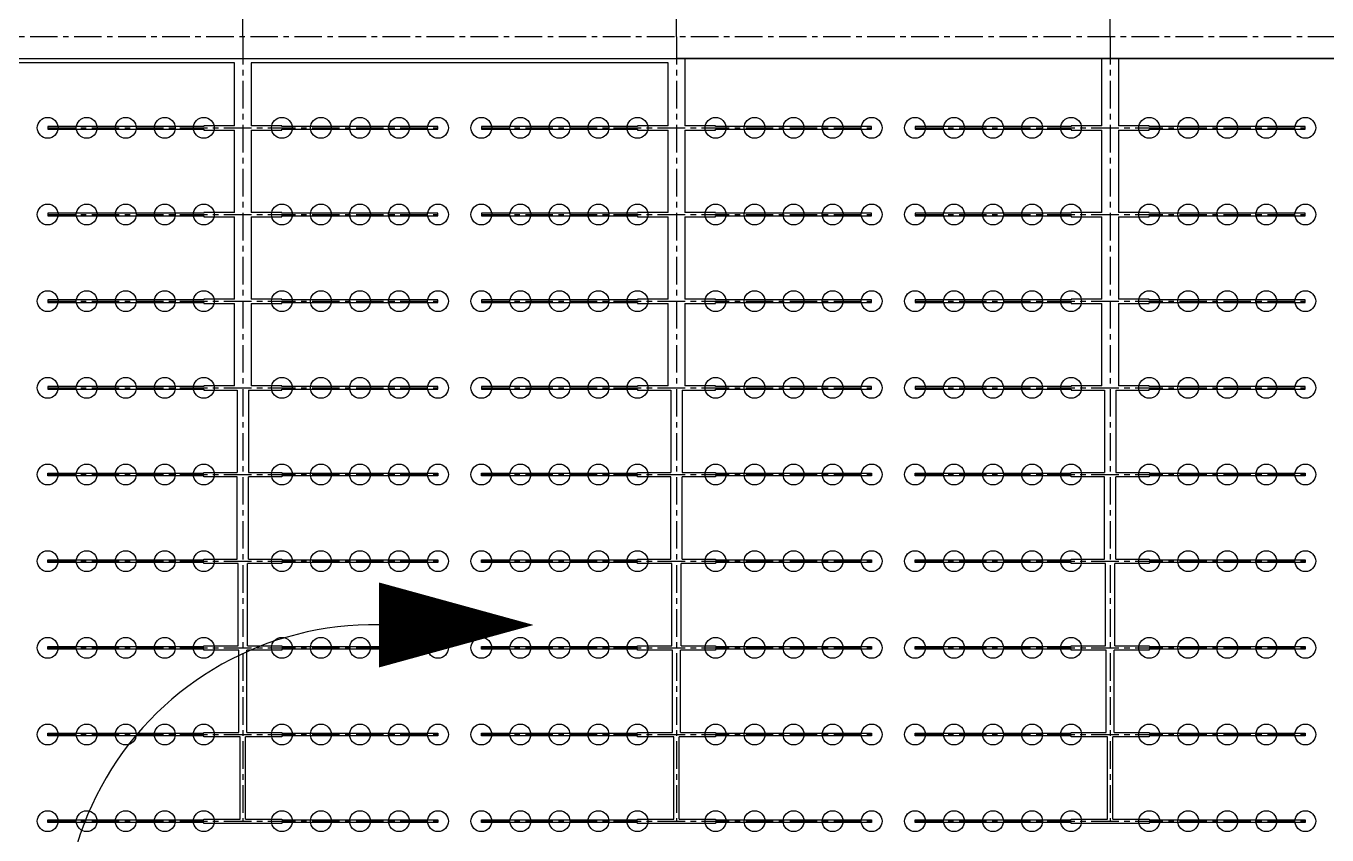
# Model space of a CAD drawing. Header units: millimetres. Extents: x -299291 to 688124, y -407813 to 623474.
# Drawn here: x 191459 to 206459, y 177568 to 186902 of the extents above; entities that cross this region are included whole.
import ezdxf

# ---------------------------------------------------------------- set-up
doc = ezdxf.new("R2010")
doc.units = ezdxf.units.MM
doc.linetypes.add('CENTER', pattern=[50.8, 31.75, -6.35, 6.35, -6.35])
doc.layers.add('轴线', color=6, linetype='CENTER')

msp = doc.modelspace()

# ---------------------------------------------------------------- linework, layer by layer
at = {"lineweight": -3, "ltscale": 100}
msp.add_line((186459.037, 186527.406), (266459.037, 186527.406), dxfattribs=at)
at = {"ltscale": 10}
for p, q in [((193864.037, 186477.406), (189054.037, 186477.406)), ((193864.037, 185752.406), (193864.037, 186477.406)), ((194054.037, 186477.406), (194054.037, 185752.406)), ((198864.037, 186477.406), (194054.037, 186477.406)), ((198864.037, 185752.406), (198864.037, 186477.406)), ((213864.037, 186527.406), (198959.037, 186527.406)), ((199054.037, 186527.406), (199054.037, 185752.406)), ((203864.037, 185752.406), (203864.037, 186527.406)), ((204054.037, 186527.406), (204054.037, 185752.406)), ((191709.037, 185743.406), (191709.037, 185711.406)), ((193509.037, 185743.406), (191709.037, 185743.406)), ((191709.037, 185711.406), (193509.037, 185711.406)), ((193864.037, 185752.406), (193509.037, 185752.406)), ((193509.037, 185752.406), (193509.037, 185743.406)), ((193509.037, 185711.406), (193509.037, 185702.406)), ((193509.037, 185702.406), (193864.037, 185702.406)), ((193864.037, 184752.406), (193864.037, 185702.406)), ((194409.037, 185752.406), (194054.037, 185752.406)), ((194054.037, 185702.406), (194409.037, 185702.406)), ((194054.037, 185702.406), (194054.037, 184752.406)), ((194409.037, 185743.406), (194409.037, 185752.406)), ((196209.037, 185743.406), (194409.037, 185743.406)), ((194409.037, 185702.406), (194409.037, 185711.406)), ((194409.037, 185711.406), (196209.037, 185711.406)), ((196209.037, 185711.406), (196209.037, 185743.406)), ((196709.037, 185743.406), (196709.037, 185711.406)), ((198509.037, 185743.406), (196709.037, 185743.406)), ((196709.037, 185711.406), (198509.037, 185711.406)), ((198864.037, 185752.406), (198509.037, 185752.406)), ((198509.037, 185752.406), (198509.037, 185743.406)), ((198509.037, 185711.406), (198509.037, 185702.406)), ((198509.037, 185702.406), (198864.037, 185702.406)), ((198864.037, 184752.406), (198864.037, 185702.406)), ((199409.037, 185752.406), (199054.037, 185752.406)), ((199054.037, 185702.406), (199409.037, 185702.406)), ((199054.037, 185702.406), (199054.037, 184752.406)), ((199409.037, 185743.406), (199409.037, 185752.406)), ((201209.037, 185743.406), (199409.037, 185743.406)), ((199409.037, 185702.406), (199409.037, 185711.406)), ((199409.037, 185711.406), (201209.037, 185711.406)), ((201209.037, 185711.406), (201209.037, 185743.406)), ((201709.037, 185743.406), (201709.037, 185711.406)), ((203509.037, 185743.406), (201709.037, 185743.406)), ((201709.037, 185711.406), (203509.037, 185711.406)), ((203864.037, 185752.406), (203509.037, 185752.406)), ((203509.037, 185752.406), (203509.037, 185743.406)), ((203509.037, 185711.406), (203509.037, 185702.406)), ((203509.037, 185702.406), (203864.037, 185702.406)), ((203864.037, 184752.406), (203864.037, 185702.406)), ((204409.037, 185752.406), (204054.037, 185752.406)), ((204054.037, 185702.406), (204409.037, 185702.406)), ((204054.037, 185702.406), (204054.037, 184752.406)), ((204409.037, 185743.406), (204409.037, 185752.406)), ((206209.037, 185743.406), (204409.037, 185743.406)), ((204409.037, 185702.406), (204409.037, 185711.406)), ((204409.037, 185711.406), (206209.037, 185711.406)), ((206209.037, 185711.406), (206209.037, 185743.406)), ((191709.037, 184743.406), (191709.037, 184711.406)), ((193509.037, 184743.406), (191709.037, 184743.406)), ((191709.037, 184711.406), (193509.037, 184711.406)), ((193864.037, 184752.406), (193509.037, 184752.406)), ((193509.037, 184752.406), (193509.037, 184743.406)), ((193509.037, 184711.406), (193509.037, 184702.406)), ((193509.037, 184702.406), (193864.037, 184702.406)), ((193864.037, 183752.406), (193864.037, 184702.406)), ((194409.037, 184752.406), (194054.037, 184752.406)), ((194054.037, 184702.406), (194409.037, 184702.406)), ((194054.037, 184702.406), (194054.037, 183752.406)), ((194409.037, 184743.406), (194409.037, 184752.406)), ((196209.037, 184743.406), (194409.037, 184743.406)), ((194409.037, 184702.406), (194409.037, 184711.406)), ((194409.037, 184711.406), (196209.037, 184711.406)), ((196209.037, 184711.406), (196209.037, 184743.406)), ((196709.037, 184743.406), (196709.037, 184711.406)), ((198509.037, 184743.406), (196709.037, 184743.406)), ((196709.037, 184711.406), (198509.037, 184711.406)), ((198864.037, 184752.406), (198509.037, 184752.406)), ((198509.037, 184752.406), (198509.037, 184743.406)), ((198509.037, 184711.406), (198509.037, 184702.406)), ((198509.037, 184702.406), (198864.037, 184702.406)), ((198864.037, 183752.406), (198864.037, 184702.406)), ((199409.037, 184752.406), (199054.037, 184752.406)), ((199054.037, 184702.406), (199409.037, 184702.406)), ((199054.037, 184702.406), (199054.037, 183752.406)), ((199409.037, 184743.406), (199409.037, 184752.406)), ((201209.037, 184743.406), (199409.037, 184743.406)), ((199409.037, 184702.406), (199409.037, 184711.406)), ((199409.037, 184711.406), (201209.037, 184711.406)), ((201209.037, 184711.406), (201209.037, 184743.406)), ((201709.037, 184743.406), (201709.037, 184711.406)), ((203509.037, 184743.406), (201709.037, 184743.406)), ((201709.037, 184711.406), (203509.037, 184711.406)), ((203864.037, 184752.406), (203509.037, 184752.406)), ((203509.037, 184752.406), (203509.037, 184743.406)), ((203509.037, 184711.406), (203509.037, 184702.406)), ((203509.037, 184702.406), (203864.037, 184702.406)), ((203864.037, 183752.406), (203864.037, 184702.406)), ((204409.037, 184752.406), (204054.037, 184752.406)), ((204054.037, 184702.406), (204409.037, 184702.406)), ((204054.037, 184702.406), (204054.037, 183752.406)), ((204409.037, 184743.406), (204409.037, 184752.406)), ((206209.037, 184743.406), (204409.037, 184743.406)), ((204409.037, 184702.406), (204409.037, 184711.406)), ((204409.037, 184711.406), (206209.037, 184711.406)), ((206209.037, 184711.406), (206209.037, 184743.406)), ((193864.037, 183752.406), (193509.037, 183752.406)), ((193509.037, 183752.406), (193509.037, 183743.406)), ((194409.037, 183752.406), (194054.037, 183752.406)), ((194409.037, 183743.406), (194409.037, 183752.406)), ((198864.037, 183752.406), (198509.037, 183752.406)), ((198509.037, 183752.406), (198509.037, 183743.406)), ((199409.037, 183752.406), (199054.037, 183752.406)), ((199409.037, 183743.406), (199409.037, 183752.406)), ((203864.037, 183752.406), (203509.037, 183752.406)), ((203509.037, 183752.406), (203509.037, 183743.406)), ((204409.037, 183752.406), (204054.037, 183752.406)), ((204409.037, 183743.406), (204409.037, 183752.406)), ((191709.037, 183743.406), (191709.037, 183711.406)), ((193509.037, 183743.406), (191709.037, 183743.406)), ((191709.037, 183711.406), (193509.037, 183711.406)), ((193509.037, 183711.406), (193509.037, 183702.406)), ((193509.037, 183702.406), (193864.037, 183702.406)), ((193864.037, 182752.406), (193864.037, 183702.406)), ((194054.037, 183702.406), (194409.037, 183702.406)), ((194054.037, 183702.406), (194054.037, 182752.406)), ((196209.037, 183743.406), (194409.037, 183743.406)), ((194409.037, 183702.406), (194409.037, 183711.406)), ((194409.037, 183711.406), (196209.037, 183711.406)), ((196209.037, 183711.406), (196209.037, 183743.406)), ((196709.037, 183743.406), (196709.037, 183711.406)), ((198509.037, 183743.406), (196709.037, 183743.406)), ((196709.037, 183711.406), (198509.037, 183711.406)), ((198509.037, 183711.406), (198509.037, 183702.406)), ((198509.037, 183702.406), (198864.037, 183702.406)), ((198864.037, 182752.406), (198864.037, 183702.406)), ((199054.037, 183702.406), (199409.037, 183702.406)), ((199054.037, 183702.406), (199054.037, 182752.406)), ((201209.037, 183743.406), (199409.037, 183743.406)), ((199409.037, 183702.406), (199409.037, 183711.406)), ((199409.037, 183711.406), (201209.037, 183711.406)), ((201209.037, 183711.406), (201209.037, 183743.406)), ((201709.037, 183743.406), (201709.037, 183711.406)), ((203509.037, 183743.406), (201709.037, 183743.406)), ((201709.037, 183711.406), (203509.037, 183711.406)), ((203509.037, 183711.406), (203509.037, 183702.406)), ((203509.037, 183702.406), (203864.037, 183702.406)), ((203864.037, 182752.406), (203864.037, 183702.406)), ((204054.037, 183702.406), (204409.037, 183702.406)), ((204054.037, 183702.406), (204054.037, 182752.406)), ((206209.037, 183743.406), (204409.037, 183743.406)), ((204409.037, 183702.406), (204409.037, 183711.406)), ((204409.037, 183711.406), (206209.037, 183711.406)), ((206209.037, 183711.406), (206209.037, 183743.406)), ((191709.037, 182743.406), (191709.037, 182711.406)), ((193509.037, 182743.406), (191709.037, 182743.406)), ((191709.037, 182711.406), (193509.037, 182711.406)), ((193864.037, 182752.406), (193509.037, 182752.406)), ((193509.037, 182752.406), (193509.037, 182743.406)), ((193509.037, 182711.406), (193509.037, 182702.406)), ((193509.037, 182702.406), (193894.037, 182702.406)), ((193894.037, 182702.406), (193894.037, 181752.406)), ((194024.037, 182702.406), (194409.037, 182702.406)), ((194024.037, 182702.406), (194024.037, 181752.406)), ((194409.037, 182752.406), (194054.037, 182752.406)), ((194409.037, 182743.406), (194409.037, 182752.406)), ((196209.037, 182743.406), (194409.037, 182743.406)), ((194409.037, 182702.406), (194409.037, 182711.406)), ((194409.037, 182711.406), (196209.037, 182711.406)), ((196209.037, 182711.406), (196209.037, 182743.406)), ((196709.037, 182743.406), (196709.037, 182711.406)), ((198509.037, 182743.406), (196709.037, 182743.406)), ((196709.037, 182711.406), (198509.037, 182711.406)), ((198864.037, 182752.406), (198509.037, 182752.406)), ((198509.037, 182752.406), (198509.037, 182743.406)), ((198509.037, 182711.406), (198509.037, 182702.406)), ((198509.037, 182702.406), (198894.037, 182702.406)), ((198894.037, 182702.406), (198894.037, 181752.406)), ((199024.037, 182702.406), (199409.037, 182702.406)), ((199024.037, 182702.406), (199024.037, 181752.406)), ((199409.037, 182752.406), (199054.037, 182752.406)), ((199409.037, 182743.406), (199409.037, 182752.406)), ((201209.037, 182743.406), (199409.037, 182743.406)), ((199409.037, 182702.406), (199409.037, 182711.406)), ((199409.037, 182711.406), (201209.037, 182711.406)), ((201209.037, 182711.406), (201209.037, 182743.406)), ((201709.037, 182743.406), (201709.037, 182711.406)), ((203509.037, 182743.406), (201709.037, 182743.406)), ((201709.037, 182711.406), (203509.037, 182711.406)), ((203864.037, 182752.406), (203509.037, 182752.406)), ((203509.037, 182752.406), (203509.037, 182743.406)), ((203509.037, 182711.406), (203509.037, 182702.406)), ((203509.037, 182702.406), (203894.037, 182702.406)), ((203894.037, 182702.406), (203894.037, 181752.406)), ((204024.037, 182702.406), (204409.037, 182702.406)), ((204024.037, 182702.406), (204024.037, 181752.406)), ((204409.037, 182752.406), (204054.037, 182752.406)), ((204409.037, 182743.406), (204409.037, 182752.406)), ((206209.037, 182743.406), (204409.037, 182743.406)), ((204409.037, 182702.406), (204409.037, 182711.406)), ((204409.037, 182711.406), (206209.037, 182711.406)), ((206209.037, 182711.406), (206209.037, 182743.406)), ((191709.037, 181711.406), (191709.037, 181743.406)), ((191709.037, 181743.406), (193509.037, 181743.406)), ((193509.037, 181711.406), (191709.037, 181711.406)), ((193509.037, 181743.406), (193509.037, 181752.406)), ((193509.037, 181752.406), (193894.037, 181752.406)), ((193509.037, 181702.406), (193509.037, 181711.406)), ((193894.037, 181702.406), (193509.037, 181702.406)), ((193894.037, 180752.406), (193894.037, 181702.406)), ((194024.037, 181752.406), (194409.037, 181752.406)), ((194409.037, 181702.406), (194024.037, 181702.406)), ((194024.037, 180752.406), (194024.037, 181702.406)), ((194409.037, 181752.406), (194409.037, 181743.406)), ((194409.037, 181743.406), (196209.037, 181743.406)), ((196209.037, 181711.406), (194409.037, 181711.406)), ((194409.037, 181711.406), (194409.037, 181702.406)), ((196209.037, 181743.406), (196209.037, 181711.406)), ((196709.037, 181711.406), (196709.037, 181743.406)), ((196709.037, 181743.406), (198509.037, 181743.406)), ((198509.037, 181711.406), (196709.037, 181711.406)), ((198509.037, 181743.406), (198509.037, 181752.406)), ((198509.037, 181752.406), (198894.037, 181752.406)), ((198509.037, 181702.406), (198509.037, 181711.406)), ((198894.037, 181702.406), (198509.037, 181702.406)), ((198894.037, 180752.406), (198894.037, 181702.406)), ((199024.037, 181752.406), (199409.037, 181752.406)), ((199409.037, 181702.406), (199024.037, 181702.406)), ((199024.037, 180752.406), (199024.037, 181702.406)), ((199409.037, 181752.406), (199409.037, 181743.406)), ((199409.037, 181743.406), (201209.037, 181743.406)), ((201209.037, 181711.406), (199409.037, 181711.406)), ((199409.037, 181711.406), (199409.037, 181702.406)), ((201209.037, 181743.406), (201209.037, 181711.406)), ((201709.037, 181711.406), (201709.037, 181743.406)), ((201709.037, 181743.406), (203509.037, 181743.406)), ((203509.037, 181711.406), (201709.037, 181711.406)), ((203509.037, 181743.406), (203509.037, 181752.406)), ((203509.037, 181752.406), (203894.037, 181752.406)), ((203509.037, 181702.406), (203509.037, 181711.406)), ((203894.037, 181702.406), (203509.037, 181702.406)), ((203894.037, 180752.406), (203894.037, 181702.406)), ((204024.037, 181752.406), (204409.037, 181752.406)), ((204409.037, 181702.406), (204024.037, 181702.406)), ((204024.037, 180752.406), (204024.037, 181702.406)), ((204409.037, 181752.406), (204409.037, 181743.406)), ((204409.037, 181743.406), (206209.037, 181743.406)), ((206209.037, 181711.406), (204409.037, 181711.406)), ((204409.037, 181711.406), (204409.037, 181702.406)), ((206209.037, 181743.406), (206209.037, 181711.406)), ((193509.037, 180743.406), (193509.037, 180752.406)), ((193509.037, 180752.406), (193894.037, 180752.406)), ((194024.037, 180752.406), (194409.037, 180752.406)), ((194409.037, 180752.406), (194409.037, 180743.406)), ((198509.037, 180743.406), (198509.037, 180752.406)), ((198509.037, 180752.406), (198894.037, 180752.406)), ((199024.037, 180752.406), (199409.037, 180752.406)), ((199409.037, 180752.406), (199409.037, 180743.406)), ((203509.037, 180743.406), (203509.037, 180752.406)), ((203509.037, 180752.406), (203894.037, 180752.406)), ((204024.037, 180752.406), (204409.037, 180752.406)), ((204409.037, 180752.406), (204409.037, 180743.406)), ((191709.037, 180711.406), (191709.037, 180743.406)), ((191709.037, 180743.406), (193509.037, 180743.406)), ((193509.037, 180711.406), (191709.037, 180711.406)), ((193509.037, 180702.406), (193509.037, 180711.406)), ((193904.037, 180702.406), (193509.037, 180702.406)), ((193904.037, 179752.406), (193904.037, 180702.406)), ((194409.037, 180702.406), (194014.037, 180702.406)), ((194014.037, 179752.406), (194014.037, 180702.406)), ((194409.037, 180743.406), (196209.037, 180743.406)), ((196209.037, 180711.406), (194409.037, 180711.406)), ((194409.037, 180711.406), (194409.037, 180702.406)), ((196209.037, 180743.406), (196209.037, 180711.406)), ((196709.037, 180711.406), (196709.037, 180743.406)), ((196709.037, 180743.406), (198509.037, 180743.406)), ((198509.037, 180711.406), (196709.037, 180711.406)), ((198509.037, 180702.406), (198509.037, 180711.406)), ((198904.037, 180702.406), (198509.037, 180702.406)), ((198904.037, 179752.406), (198904.037, 180702.406)), ((199409.037, 180702.406), (199014.037, 180702.406)), ((199014.037, 179752.406), (199014.037, 180702.406)), ((199409.037, 180743.406), (201209.037, 180743.406)), ((201209.037, 180711.406), (199409.037, 180711.406)), ((199409.037, 180711.406), (199409.037, 180702.406)), ((201209.037, 180743.406), (201209.037, 180711.406)), ((201709.037, 180711.406), (201709.037, 180743.406)), ((201709.037, 180743.406), (203509.037, 180743.406)), ((203509.037, 180711.406), (201709.037, 180711.406)), ((203509.037, 180702.406), (203509.037, 180711.406)), ((203904.037, 180702.406), (203509.037, 180702.406)), ((203904.037, 179752.406), (203904.037, 180702.406)), ((204409.037, 180702.406), (204014.037, 180702.406)), ((204014.037, 179752.406), (204014.037, 180702.406)), ((204409.037, 180743.406), (206209.037, 180743.406)), ((206209.037, 180711.406), (204409.037, 180711.406)), ((204409.037, 180711.406), (204409.037, 180702.406)), ((206209.037, 180743.406), (206209.037, 180711.406)), ((191709.037, 179711.406), (191709.037, 179743.406)), ((191709.037, 179743.406), (193509.037, 179743.406)), ((193509.037, 179711.406), (191709.037, 179711.406)), ((193509.037, 179743.406), (193509.037, 179752.406)), ((193509.037, 179752.406), (193904.037, 179752.406)), ((193509.037, 179702.406), (193509.037, 179711.406)), ((193914.037, 179702.406), (193509.037, 179702.406)), ((193914.037, 178752.406), (193914.037, 179702.406)), ((194409.037, 179702.406), (194004.037, 179702.406)), ((194004.037, 178752.406), (194004.037, 179702.406)), ((194014.037, 179752.406), (194409.037, 179752.406)), ((194409.037, 179752.406), (194409.037, 179743.406)), ((194409.037, 179743.406), (196209.037, 179743.406)), ((196209.037, 179711.406), (194409.037, 179711.406)), ((194409.037, 179711.406), (194409.037, 179702.406)), ((196209.037, 179743.406), (196209.037, 179711.406)), ((196709.037, 179711.406), (196709.037, 179743.406)), ((196709.037, 179743.406), (198509.037, 179743.406)), ((198509.037, 179711.406), (196709.037, 179711.406)), ((198509.037, 179743.406), (198509.037, 179752.406)), ((198509.037, 179752.406), (198904.037, 179752.406)), ((198509.037, 179702.406), (198509.037, 179711.406)), ((198914.037, 179702.406), (198509.037, 179702.406)), ((198914.037, 178752.406), (198914.037, 179702.406)), ((199409.037, 179702.406), (199004.037, 179702.406)), ((199004.037, 178752.406), (199004.037, 179702.406)), ((199014.037, 179752.406), (199409.037, 179752.406)), ((199409.037, 179752.406), (199409.037, 179743.406)), ((199409.037, 179743.406), (201209.037, 179743.406)), ((201209.037, 179711.406), (199409.037, 179711.406)), ((199409.037, 179711.406), (199409.037, 179702.406)), ((201209.037, 179743.406), (201209.037, 179711.406)), ((201709.037, 179711.406), (201709.037, 179743.406)), ((201709.037, 179743.406), (203509.037, 179743.406)), ((203509.037, 179711.406), (201709.037, 179711.406)), ((203509.037, 179743.406), (203509.037, 179752.406)), ((203509.037, 179752.406), (203904.037, 179752.406)), ((203509.037, 179702.406), (203509.037, 179711.406)), ((203914.037, 179702.406), (203509.037, 179702.406)), ((203914.037, 178752.406), (203914.037, 179702.406)), ((204409.037, 179702.406), (204004.037, 179702.406)), ((204004.037, 178752.406), (204004.037, 179702.406)), ((204014.037, 179752.406), (204409.037, 179752.406)), ((204409.037, 179752.406), (204409.037, 179743.406)), ((204409.037, 179743.406), (206209.037, 179743.406)), ((206209.037, 179711.406), (204409.037, 179711.406)), ((204409.037, 179711.406), (204409.037, 179702.406)), ((206209.037, 179743.406), (206209.037, 179711.406)), ((191709.037, 178711.406), (191709.037, 178743.406)), ((191709.037, 178743.406), (193509.037, 178743.406)), ((193509.037, 178711.406), (191709.037, 178711.406)), ((193509.037, 178743.406), (193509.037, 178752.406)), ((193509.037, 178752.406), (193914.037, 178752.406)), ((193509.037, 178702.406), (193509.037, 178711.406)), ((193929.037, 178702.406), (193509.037, 178702.406)), ((193929.037, 177752.406), (193929.037, 178702.406)), ((193989.037, 177752.406), (193989.037, 178702.406)), ((194409.037, 178702.406), (193989.037, 178702.406)), ((194004.037, 178752.406), (194409.037, 178752.406)), ((194409.037, 178752.406), (194409.037, 178743.406)), ((194409.037, 178743.406), (196209.037, 178743.406)), ((196209.037, 178711.406), (194409.037, 178711.406)), ((194409.037, 178711.406), (194409.037, 178702.406)), ((196209.037, 178743.406), (196209.037, 178711.406)), ((196709.037, 178711.406), (196709.037, 178743.406)), ((196709.037, 178743.406), (198509.037, 178743.406)), ((198509.037, 178711.406), (196709.037, 178711.406)), ((198509.037, 178743.406), (198509.037, 178752.406)), ((198509.037, 178752.406), (198914.037, 178752.406)), ((198509.037, 178702.406), (198509.037, 178711.406)), ((198929.037, 178702.406), (198509.037, 178702.406)), ((198929.037, 177752.406), (198929.037, 178702.406)), ((198989.037, 177752.406), (198989.037, 178702.406)), ((199409.037, 178702.406), (198989.037, 178702.406)), ((199004.037, 178752.406), (199409.037, 178752.406)), ((199409.037, 178752.406), (199409.037, 178743.406)), ((199409.037, 178743.406), (201209.037, 178743.406)), ((201209.037, 178711.406), (199409.037, 178711.406)), ((199409.037, 178711.406), (199409.037, 178702.406)), ((201209.037, 178743.406), (201209.037, 178711.406)), ((201709.037, 178711.406), (201709.037, 178743.406)), ((201709.037, 178743.406), (203509.037, 178743.406)), ((203509.037, 178711.406), (201709.037, 178711.406)), ((203509.037, 178743.406), (203509.037, 178752.406)), ((203509.037, 178752.406), (203914.037, 178752.406)), ((203509.037, 178702.406), (203509.037, 178711.406)), ((203929.037, 178702.406), (203509.037, 178702.406)), ((203929.037, 177752.406), (203929.037, 178702.406)), ((203989.037, 177752.406), (203989.037, 178702.406)), ((204409.037, 178702.406), (203989.037, 178702.406)), ((204004.037, 178752.406), (204409.037, 178752.406)), ((204409.037, 178752.406), (204409.037, 178743.406)), ((204409.037, 178743.406), (206209.037, 178743.406)), ((206209.037, 178711.406), (204409.037, 178711.406)), ((204409.037, 178711.406), (204409.037, 178702.406)), ((206209.037, 178743.406), (206209.037, 178711.406)), ((193509.037, 177743.406), (193509.037, 177752.406)), ((193509.037, 177752.406), (193929.037, 177752.406)), ((193989.037, 177752.406), (194409.037, 177752.406)), ((194409.037, 177752.406), (194409.037, 177743.406)), ((198509.037, 177743.406), (198509.037, 177752.406)), ((198509.037, 177752.406), (198929.037, 177752.406)), ((198989.037, 177752.406), (199409.037, 177752.406)), ((199409.037, 177752.406), (199409.037, 177743.406)), ((203509.037, 177743.406), (203509.037, 177752.406)), ((203509.037, 177752.406), (203929.037, 177752.406)), ((203989.037, 177752.406), (204409.037, 177752.406)), ((204409.037, 177752.406), (204409.037, 177743.406)), ((191709.037, 177711.406), (191709.037, 177743.406)), ((191709.037, 177743.406), (193509.037, 177743.406)), ((193509.037, 177711.406), (191709.037, 177711.406)), ((193509.037, 177702.406), (193509.037, 177711.406)), ((194409.037, 177702.406), (193509.037, 177702.406)), ((194409.037, 177743.406), (196209.037, 177743.406)), ((196209.037, 177711.406), (194409.037, 177711.406)), ((194409.037, 177711.406), (194409.037, 177702.406)), ((196209.037, 177743.406), (196209.037, 177711.406)), ((196709.037, 177711.406), (196709.037, 177743.406)), ((196709.037, 177743.406), (198509.037, 177743.406)), ((198509.037, 177711.406), (196709.037, 177711.406)), ((198509.037, 177702.406), (198509.037, 177711.406)), ((199409.037, 177702.406), (198509.037, 177702.406)), ((199409.037, 177743.406), (201209.037, 177743.406)), ((201209.037, 177711.406), (199409.037, 177711.406)), ((199409.037, 177711.406), (199409.037, 177702.406)), ((201209.037, 177743.406), (201209.037, 177711.406)), ((201709.037, 177711.406), (201709.037, 177743.406)), ((201709.037, 177743.406), (203509.037, 177743.406)), ((203509.037, 177711.406), (201709.037, 177711.406)), ((203509.037, 177702.406), (203509.037, 177711.406)), ((204409.037, 177702.406), (203509.037, 177702.406)), ((204409.037, 177743.406), (206209.037, 177743.406)), ((206209.037, 177711.406), (204409.037, 177711.406)), ((204409.037, 177711.406), (204409.037, 177702.406)), ((206209.037, 177743.406), (206209.037, 177711.406))]:
    msp.add_line(p, q, dxfattribs=at)
at = {"color": 7, "lineweight": -3}
msp.add_lwpolyline([(195528.81, 179991.243, 981.097, 0, 0), (197311.998, 179991.243, 0, 0, 0)], format="xyseb", dxfattribs=at)
at = {"ltscale": 10}
for centre in [(191709.037, 185727.406), (192159.037, 185727.406), (192609.037, 185727.406), (193059.037, 185727.406), (193509.037, 185727.406), (194409.037, 185727.406), (194859.037, 185727.406), (195309.037, 185727.406), (195759.037, 185727.406), (196209.037, 185727.406), (196709.037, 185727.406), (197159.037, 185727.406), (197609.037, 185727.406), (198059.037, 185727.406), (198509.037, 185727.406), (199409.037, 185727.406), (199859.037, 185727.406), (200309.037, 185727.406), (200759.037, 185727.406), (201209.037, 185727.406), (201709.037, 185727.406), (202159.037, 185727.406), (202609.037, 185727.406), (203059.037, 185727.406), (203509.037, 185727.406), (204409.037, 185727.406), (204859.037, 185727.406), (205309.037, 185727.406), (205759.037, 185727.406), (206209.037, 185727.406), (191709.037, 184727.406), (192159.037, 184727.406), (192609.037, 184727.406), (193059.037, 184727.406), (193509.037, 184727.406), (194409.037, 184727.406), (194859.037, 184727.406), (195309.037, 184727.406), (195759.037, 184727.406), (196209.037, 184727.406), (196709.037, 184727.406), (197159.037, 184727.406), (197609.037, 184727.406), (198059.037, 184727.406), (198509.037, 184727.406), (199409.037, 184727.406), (199859.037, 184727.406), (200309.037, 184727.406), (200759.037, 184727.406), (201209.037, 184727.406), (201709.037, 184727.406), (202159.037, 184727.406), (202609.037, 184727.406), (203059.037, 184727.406), (203509.037, 184727.406), (204409.037, 184727.406), (204859.037, 184727.406), (205309.037, 184727.406), (205759.037, 184727.406), (206209.037, 184727.406), (191709.037, 183727.406), (192159.037, 183727.406), (192609.037, 183727.406), (193059.037, 183727.406), (193509.037, 183727.406), (194409.037, 183727.406), (194859.037, 183727.406), (195309.037, 183727.406), (195759.037, 183727.406), (196209.037, 183727.406), (196709.037, 183727.406), (197159.037, 183727.406), (197609.037, 183727.406), (198059.037, 183727.406), (198509.037, 183727.406), (199409.037, 183727.406), (199859.037, 183727.406), (200309.037, 183727.406), (200759.037, 183727.406), (201209.037, 183727.406), (201709.037, 183727.406), (202159.037, 183727.406), (202609.037, 183727.406), (203059.037, 183727.406), (203509.037, 183727.406), (204409.037, 183727.406), (204859.037, 183727.406), (205309.037, 183727.406), (205759.037, 183727.406), (206209.037, 183727.406), (191709.037, 182727.406), (192159.037, 182727.406), (192609.037, 182727.406), (193059.037, 182727.406), (193509.037, 182727.406), (194409.037, 182727.406), (194859.037, 182727.406), (195309.037, 182727.406), (195759.037, 182727.406), (196209.037, 182727.406), (196709.037, 182727.406), (197159.037, 182727.406), (197609.037, 182727.406), (198059.037, 182727.406), (198509.037, 182727.406), (199409.037, 182727.406), (199859.037, 182727.406), (200309.037, 182727.406), (200759.037, 182727.406), (201209.037, 182727.406), (201709.037, 182727.406), (202159.037, 182727.406), (202609.037, 182727.406), (203059.037, 182727.406), (203509.037, 182727.406), (204409.037, 182727.406), (204859.037, 182727.406), (205309.037, 182727.406), (205759.037, 182727.406), (206209.037, 182727.406), (191709.037, 181727.406), (192159.037, 181727.406), (192609.037, 181727.406), (193059.037, 181727.406), (193509.037, 181727.406), (194409.037, 181727.406), (194859.037, 181727.406), (195309.037, 181727.406), (195759.037, 181727.406), (196209.037, 181727.406), (196709.037, 181727.406), (197159.037, 181727.406), (197609.037, 181727.406), (198059.037, 181727.406), (198509.037, 181727.406), (199409.037, 181727.406), (199859.037, 181727.406), (200309.037, 181727.406), (200759.037, 181727.406), (201209.037, 181727.406), (201709.037, 181727.406), (202159.037, 181727.406), (202609.037, 181727.406), (203059.037, 181727.406), (203509.037, 181727.406), (204409.037, 181727.406), (204859.037, 181727.406), (205309.037, 181727.406), (205759.037, 181727.406), (206209.037, 181727.406), (191709.037, 180727.406), (192159.037, 180727.406), (192609.037, 180727.406), (193059.037, 180727.406), (193509.037, 180727.406), (194409.037, 180727.406), (194859.037, 180727.406), (195309.037, 180727.406), (195759.037, 180727.406), (196209.037, 180727.406), (196709.037, 180727.406), (197159.037, 180727.406), (197609.037, 180727.406), (198059.037, 180727.406), (198509.037, 180727.406), (199409.037, 180727.406), (199859.037, 180727.406), (200309.037, 180727.406), (200759.037, 180727.406), (201209.037, 180727.406), (201709.037, 180727.406), (202159.037, 180727.406), (202609.037, 180727.406), (203059.037, 180727.406), (203509.037, 180727.406), (204409.037, 180727.406), (204859.037, 180727.406), (205309.037, 180727.406), (205759.037, 180727.406), (206209.037, 180727.406), (191709.037, 179727.406), (192159.037, 179727.406), (192609.037, 179727.406), (193059.037, 179727.406), (193509.037, 179727.406), (194409.037, 179727.406), (194859.037, 179727.406), (195309.037, 179727.406), (195759.037, 179727.406), (196209.037, 179727.406), (196709.037, 179727.406), (197159.037, 179727.406), (197609.037, 179727.406), (198059.037, 179727.406), (198509.037, 179727.406), (199409.037, 179727.406), (199859.037, 179727.406), (200309.037, 179727.406), (200759.037, 179727.406), (201209.037, 179727.406), (201709.037, 179727.406), (202159.037, 179727.406), (202609.037, 179727.406), (203059.037, 179727.406), (203509.037, 179727.406), (204409.037, 179727.406), (204859.037, 179727.406), (205309.037, 179727.406), (205759.037, 179727.406), (206209.037, 179727.406), (191709.037, 178727.406), (192159.037, 178727.406), (192609.037, 178727.406), (193059.037, 178727.406), (193509.037, 178727.406), (194409.037, 178727.406), (194859.037, 178727.406), (195309.037, 178727.406), (195759.037, 178727.406), (196209.037, 178727.406), (196709.037, 178727.406), (197159.037, 178727.406), (197609.037, 178727.406), (198059.037, 178727.406), (198509.037, 178727.406), (199409.037, 178727.406), (199859.037, 178727.406), (200309.037, 178727.406), (200759.037, 178727.406), (201209.037, 178727.406), (201709.037, 178727.406), (202159.037, 178727.406), (202609.037, 178727.406), (203059.037, 178727.406), (203509.037, 178727.406), (204409.037, 178727.406), (204859.037, 178727.406), (205309.037, 178727.406), (205759.037, 178727.406), (206209.037, 178727.406), (191709.037, 177727.406), (192159.037, 177727.406), (192609.037, 177727.406), (193059.037, 177727.406), (193509.037, 177727.406), (194409.037, 177727.406), (194859.037, 177727.406), (195309.037, 177727.406), (195759.037, 177727.406), (196209.037, 177727.406), (196709.037, 177727.406), (197159.037, 177727.406), (197609.037, 177727.406), (198059.037, 177727.406), (198509.037, 177727.406), (199409.037, 177727.406), (199859.037, 177727.406), (200309.037, 177727.406), (200759.037, 177727.406), (201209.037, 177727.406), (201709.037, 177727.406), (202159.037, 177727.406), (202609.037, 177727.406), (203059.037, 177727.406), (203509.037, 177727.406), (204409.037, 177727.406), (204859.037, 177727.406), (205309.037, 177727.406), (205759.037, 177727.406), (206209.037, 177727.406)]:
    msp.add_circle(centre, 120, dxfattribs=at)
at = {"color": 7, "lineweight": -3}
msp.add_arc((195459.037, 176426.406), 3565.52, 88.8787302, 271.1212698, dxfattribs=at)
at = {"layer": '轴线', "ltscale": 10}
for p, q in [((193959.037, 186777.406), (193959.037, 195827.406)), ((198959.037, 186777.406), (198959.037, 195827.406)), ((203959.037, 186777.406), (203959.037, 195827.406)), ((263959.037, 186777.406), (182909.037, 186777.406)), ((193959.037, 186777.406), (193959.037, 177727.406)), ((198959.037, 186777.406), (198959.037, 177727.406)), ((203959.037, 186777.406), (203959.037, 177727.406)), ((191709.037, 185727.406), (196209.037, 185727.406)), ((196709.037, 185727.406), (201209.037, 185727.406)), ((201709.037, 185727.406), (206209.037, 185727.406)), ((191709.037, 184727.406), (196209.037, 184727.406)), ((191709.037, 184727.406), (196209.037, 184727.406)), ((196709.037, 184727.406), (201209.037, 184727.406)), ((196709.037, 184727.406), (201209.037, 184727.406)), ((201709.037, 184727.406), (206209.037, 184727.406)), ((201709.037, 184727.406), (206209.037, 184727.406)), ((191709.037, 183727.406), (196209.037, 183727.406)), ((191709.037, 183727.406), (196209.037, 183727.406)), ((196709.037, 183727.406), (201209.037, 183727.406)), ((196709.037, 183727.406), (201209.037, 183727.406)), ((201709.037, 183727.406), (206209.037, 183727.406)), ((201709.037, 183727.406), (206209.037, 183727.406)), ((191709.037, 182727.406), (196209.037, 182727.406)), ((191709.037, 182727.406), (196209.037, 182727.406)), ((196709.037, 182727.406), (201209.037, 182727.406)), ((196709.037, 182727.406), (201209.037, 182727.406)), ((201709.037, 182727.406), (206209.037, 182727.406)), ((201709.037, 182727.406), (206209.037, 182727.406)), ((191709.037, 181727.406), (196209.037, 181727.406)), ((191709.037, 181727.406), (196209.037, 181727.406)), ((196709.037, 181727.406), (201209.037, 181727.406)), ((196709.037, 181727.406), (201209.037, 181727.406)), ((201709.037, 181727.406), (206209.037, 181727.406)), ((201709.037, 181727.406), (206209.037, 181727.406)), ((191709.037, 180727.406), (196209.037, 180727.406)), ((191709.037, 180727.406), (196209.037, 180727.406)), ((196709.037, 180727.406), (201209.037, 180727.406)), ((196709.037, 180727.406), (201209.037, 180727.406)), ((201709.037, 180727.406), (206209.037, 180727.406)), ((201709.037, 180727.406), (206209.037, 180727.406)), ((191709.037, 179727.406), (196209.037, 179727.406)), ((191709.037, 179727.406), (196209.037, 179727.406)), ((196709.037, 179727.406), (201209.037, 179727.406)), ((196709.037, 179727.406), (201209.037, 179727.406)), ((201709.037, 179727.406), (206209.037, 179727.406)), ((201709.037, 179727.406), (206209.037, 179727.406)), ((191709.037, 178727.406), (196209.037, 178727.406)), ((191709.037, 178727.406), (196209.037, 178727.406)), ((196709.037, 178727.406), (201209.037, 178727.406)), ((196709.037, 178727.406), (201209.037, 178727.406)), ((201709.037, 178727.406), (206209.037, 178727.406)), ((201709.037, 178727.406), (206209.037, 178727.406)), ((191709.037, 177727.406), (196209.037, 177727.406)), ((196709.037, 177727.406), (201209.037, 177727.406)), ((201709.037, 177727.406), (206209.037, 177727.406))]:
    msp.add_line(p, q, dxfattribs=at)

doc.saveas('drawing.dxf')
